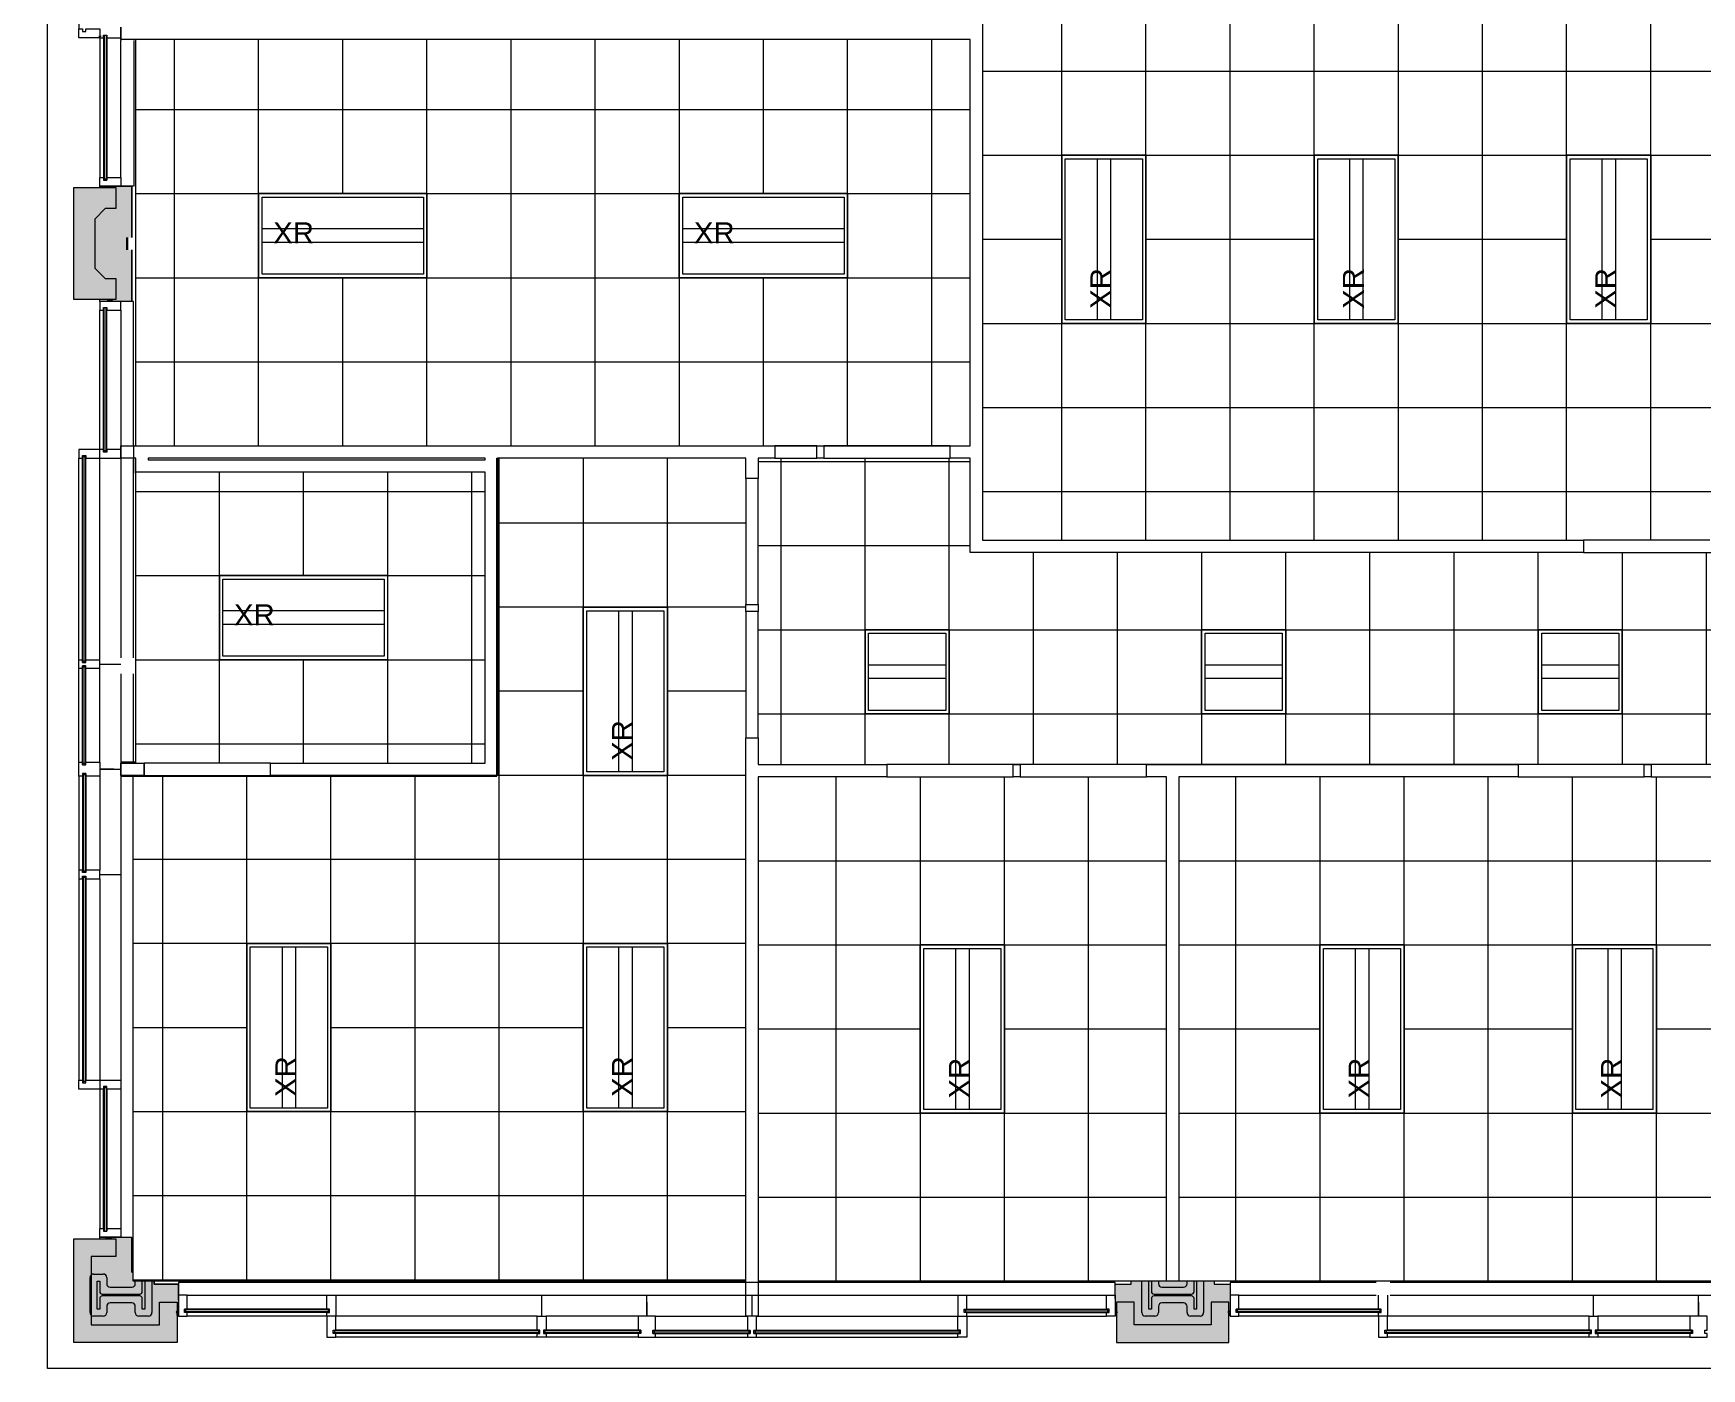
# Model space of a CAD drawing. Header units: inches. Extents: x 1724 to 6154, y -664 to 702.
# Drawn here: x 1724.3 to 2200.1, y -663.6 to -282.6 of the extents above; entities that cross this region are included whole.
import ezdxf

# ---------------------------------------------------------------- set-up
doc = ezdxf.new("R2010")
doc.units = ezdxf.units.IN
doc.header["$MEASUREMENT"] = 0
for name, color, linetype, lineweight in [('A-ANNO-NOTE', 131, 'Continuous', 9), ('A-CLNG', 13, 'Continuous', 9), ('A-CLNG-PATT', 13, 'Continuous', 9), ('A-WALL', 250, 'Continuous', 9), ('B-BASE', 250, 'Continuous', 9), ('E-LITE-EQPM', 33, 'Continuous', 9), ('I-WALL', 2, 'Continuous', 9), ('NABCA_dwg', 8, 'Continuous', 9), ('NB-PART-GWB', 250, 'Continuous', 9), ('NB-ROD-SEAL', 250, 'Continuous', 9), ('NB-WALL-EXT', 250, 'Continuous', 9), ('NB-WIND-EXT', 250, 'Continuous', 9), ('NB-WIND-MULL', 250, 'Continuous', 9), ('NB-WIND-SILL', 250, 'Continuous', 9)]:
    doc.layers.add(name, color=color, linetype=linetype, lineweight=lineweight)
doc.styles.add('Arial', font='arial.ttf', dxfattribs={"height": 6})

# ---------------------------------------------------------------- blocks, each defined once
blk = doc.blocks.new('Rectangular Ceiling Light - Recessed - New 2_x2_ - BASKET-V1-Reflected Ceiling Plan')
at = {"layer": 'E-LITE-EQPM', "lineweight": 20}
for p, q in [((-12.74, -14.34), (-12.74, 9.66)), ((-12.74, 9.66), (11.26, 9.66)), ((11.26, 9.66), (11.26, -14.34)), ((-11.74, -13.34), (-11.74, 8.66)), ((-11.74, 8.66), (10.26, 8.66)), ((10.26, 8.66), (10.26, -13.34)), ((10.26, -0.42), (-11.74, -0.42)), ((10.26, -4.26), (-11.74, -4.26)), ((10.26, -13.34), (-11.74, -13.34)), ((11.26, -14.34), (-12.74, -14.34))]:
    blk.add_line(p, q, dxfattribs=at)
blk = doc.blocks.new('Rectangular Ceiling Light - Recessed - Existing Relocated 2_x4_ - BASKET-2505325-Reflected Ceiling Plan')
at = {"layer": 'E-LITE-EQPM', "lineweight": 20}
for p, q in [((-24.74, -14.34), (-24.74, 9.66)), ((-24.74, 9.66), (23.26, 9.66)), ((23.26, 9.66), (23.26, -14.34)), ((-23.74, -13.34), (-23.74, 8.66)), ((-23.74, 8.66), (22.26, 8.66)), ((22.26, 8.66), (22.26, -13.34)), ((22.26, -0.42), (-23.74, -0.42)), ((22.26, -4.26), (-23.74, -4.26)), ((22.26, -13.34), (-23.74, -13.34)), ((23.26, -14.34), (-24.74, -14.34))]:
    blk.add_line(p, q, dxfattribs=at)
blk = doc.blocks.new('NABCA_dwg_MA-2900-8th-120718_dwg-2391440-New Construction - Test Fit Plan-2421454-Reflected Ceiling Plan')
at = {"layer": 'B-BASE'}
for points in [[(-8353.21, -3599.58), (-8350.16, -3599.58), (-8350.16, -3584.89), (-8351.46, -3584.89), (-8351.46, -3581.39), (-8350.16, -3581.39), (-8350.16, -3566.7), (-8359.21, -3566.7), (-8359.21, -3567.08), (-8366.71, -3567.08), (-8366.71, -3599.08), (-8359.21, -3599.08), (-8359.21, -3599.58)], [(-8350.09, -3896.6), (-8337.21, -3896.6), (-8337.21, -3889.1), (-8336.84, -3889.1), (-8336.84, -3879.98), (-8343.75, -3879.98), (-8343.75, -3879.16), (-8349.71, -3879.16), (-8349.71, -3876.6), (-8350.09, -3876.6), (-8350.09, -3866.58), (-8359.21, -3866.58), (-8359.21, -3867.1), (-8366.71, -3867.1), (-8366.71, -3896.6), (-8361.37, -3896.6)], [(-8054.96, -3896.6), (-8037.21, -3896.6), (-8037.21, -3889.1), (-8036.84, -3889.1), (-8036.84, -3879.98), (-8041.38, -3879.98), (-8041.38, -3879.16), (-8051.46, -3879.16), (-8051.46, -3879.1), (-8054.96, -3879.1), (-8054.96, -3879.16), (-8065.04, -3879.16), (-8065.04, -3879.98), (-8069.59, -3879.98), (-8069.59, -3889.1), (-8069.21, -3889.1), (-8069.21, -3896.6), (-8065.04, -3896.6)]]:
    blk.add_hatch(color=256, dxfattribs=at).paths.add_polyline_path(points, flags=0)
at = {"layer": 'A-WALL', "color": 10, "lineweight": 30}
blk.add_line((-8351.46, -3581.39), (-8351.46, -3584.89), dxfattribs=at)
at = {"layer": 'B-BASE'}
for p, q in [((-8358.91, -3523.98), (-8359.51, -3523.98)), ((-8353.21, -3564.2), (-8353.21, -3525.1)), ((-8349.59, -3525.1), (-8349.59, -3566.7)), ((-8358.01, -3564.58), (-8357.41, -3564.58)), ((-8349.66, -3566.7), (-8350.16, -3566.7)), ((-8353.21, -3602.08), (-8353.21, -3640.83)), ((-8363.41, -3643.95), (-8364.01, -3643.95)), ((-8359.21, -3644.33), (-8353.21, -3644.33)), ((-8357.41, -3642.2), (-8358.01, -3642.2)), ((-8353.21, -3640.83), (-8353.21, -3644.33)), ((-8353.21, -3644.33), (-8353.21, -3641.83)), ((-8353.21, -3644.33), (-8353.21, -3701.33)), ((-8349.66, -3701.33), (-8349.66, -3644.58)), ((-8363.41, -3702.2), (-8364.01, -3702.2)), ((-8365.21, -3731.08), (-8365.21, -3704.33)), ((-8363.41, -3703.95), (-8364.01, -3703.95)), ((-8359.21, -3703.08), (-8353.21, -3703.08)), ((-8353.21, -3705.83), (-8353.21, -3731.08)), ((-8349.66, -3731.08), (-8349.66, -3705.83)), ((-8365.21, -3735.08), (-8365.21, -3761.83)), ((-8363.41, -3731.45), (-8364.01, -3731.45)), ((-8363.41, -3734.7), (-8364.01, -3734.7)), ((-8359.21, -3733.08), (-8353.21, -3733.08)), ((-8359.21, -3735.08), (-8359.21, -3761.83)), ((-8353.21, -3735.08), (-8353.21, -3864.08)), ((-8363.41, -3762.2), (-8364.01, -3762.2)), ((-8363.41, -3763.95), (-8364.01, -3763.95)), ((-8359.21, -3763.08), (-8353.21, -3763.08)), ((-8363.41, -3822.2), (-8364.01, -3822.2)), ((-8357.41, -3823.95), (-8358.01, -3823.95)), ((-8362.04, -3888.1), (-8362.04, -3878.1)), ((-8361.04, -3877.1), (-8358.29, -3877.1)), ((-8357.29, -3878.1), (-8357.29, -3879.85)), ((-8358.54, -3882.85), (-8347.88, -3882.85)), ((-8356.29, -3880.85), (-8350.13, -3880.85)), ((-8349.13, -3879.85), (-8349.13, -3879.16)), ((-8347.13, -3882.1), (-8347.13, -3879.16)), ((-8344.38, -3879.16), (-8344.38, -3888.1)), ((-8062.04, -3888.1), (-8062.04, -3879.16)), ((-8059.29, -3879.16), (-8059.29, -3882.1)), ((-8058.54, -3882.85), (-8047.88, -3882.85)), ((-8057.29, -3879.16), (-8057.29, -3879.85)), ((-8056.29, -3880.85), (-8050.13, -3880.85)), ((-8049.13, -3879.85), (-8049.13, -3879.16)), ((-8047.13, -3882.1), (-8047.13, -3879.16)), ((-8044.38, -3879.16), (-8044.38, -3888.1)), ((-8347.88, -3883.35), (-8358.54, -3883.35)), ((-8357.29, -3886.35), (-8357.29, -3888.1)), ((-8350.13, -3885.35), (-8356.29, -3885.35)), ((-8349.13, -3888.1), (-8349.13, -3886.35)), ((-8047.88, -3883.35), (-8058.54, -3883.35)), ((-8057.29, -3886.35), (-8057.29, -3888.1)), ((-8050.13, -3885.35), (-8056.29, -3885.35)), ((-8049.13, -3888.1), (-8049.13, -3886.35)), ((-8358.29, -3889.1), (-8361.04, -3889.1)), ((-8345.38, -3889.1), (-8348.13, -3889.1)), ((-8058.29, -3889.1), (-8061.04, -3889.1)), ((-8045.38, -3889.1), (-8048.13, -3889.1))]:
    blk.add_line(p, q, dxfattribs=at)
at = {"layer": 'B-BASE', "flags": 128}
for points in [[(-5935.21, -3896.6), (-5935.21, -3904.1), (-8374.21, -3904.1), (-8374.21, -2881.08), (-8378.21, -2881.08), (-8378.21, -2538.1), (-5818.21, -2538.1), (-5818.21, -2548.1)], [(-8365.21, -3464.35), (-8365.21, -3521.85), (-8364.21, -3521.85), (-8364.21, -3522.6), (-8363.21, -3522.6), (-8363.21, -3521.85), (-8359.21, -3521.85), (-8359.21, -3524.35), (-8365.21, -3524.35), (-8365.21, -3521.85)], [(-8359.21, -3521.85), (-8359.21, -3524.35), (-8358.21, -3524.35), (-8358.21, -3523.6), (-8357.21, -3523.6), (-8357.21, -3524.35), (-8353.21, -3524.35)], [(-8359.21, -3524.33), (-8359.21, -3564.2), (-8358.21, -3564.2), (-8358.21, -3564.95), (-8357.21, -3564.95), (-8357.21, -3564.2), (-8353.21, -3564.2), (-8353.21, -3566.7), (-8359.21, -3566.7), (-8359.21, -3564.2)], [(-8350.16, -3599.58), (-8350.16, -3584.89), (-8350.16, -3599.58), (-8359.21, -3599.58), (-8359.21, -3599.08), (-8366.71, -3599.08), (-8366.71, -3567.08), (-8359.21, -3567.08), (-8359.21, -3566.7), (-8350.16, -3566.7), (-8350.16, -3581.39), (-8350.16, -3566.7), (-8353.21, -3566.7)], [(-8353.21, -3641.83), (-8357.21, -3641.83), (-8357.21, -3642.58), (-8358.21, -3642.58), (-8358.21, -3641.83), (-8359.21, -3641.83), (-8359.21, -3602.08), (-8358.21, -3602.08), (-8358.21, -3601.33), (-8357.21, -3601.33), (-8357.21, -3602.08), (-8353.21, -3602.08), (-8353.21, -3599.58), (-8359.21, -3599.58), (-8359.21, -3602.08)], [(-8349.66, -3640.58), (-8349.66, -3599.58), (-8350.16, -3599.58), (-8354.91, -3599.58)], [(-8365.21, -3701.83), (-8365.21, -3644.33), (-8364.21, -3644.33), (-8364.21, -3643.58), (-8363.21, -3643.58), (-8363.21, -3644.33), (-8359.21, -3644.33), (-8359.21, -3641.83), (-8365.21, -3641.83), (-8365.21, -3644.33)], [(-8359.21, -3731.08), (-8359.21, -3704.83), (-8359.21, -3701.33), (-8359.21, -3644.33), (-8359.21, -3641.83)], [(-8359.21, -3704.33), (-8363.21, -3704.33), (-8363.21, -3703.58), (-8364.21, -3703.58), (-8364.21, -3704.33), (-8365.21, -3704.33), (-8365.21, -3701.83), (-8364.21, -3701.83), (-8364.21, -3702.58), (-8363.21, -3702.58), (-8363.21, -3701.83), (-8359.21, -3701.83)], [(-8365.21, -3764.32), (-8365.21, -3821.83), (-8364.21, -3821.83), (-8364.21, -3822.58), (-8363.21, -3822.58), (-8363.21, -3821.83), (-8359.21, -3821.83), (-8359.21, -3824.33), (-8365.21, -3824.33), (-8365.21, -3821.83)], [(-8359.21, -3764.32), (-8359.21, -3821.83), (-8359.21, -3824.33)], [(-8359.21, -3821.83), (-8353.21, -3821.83), (-8353.21, -3824.33), (-8357.21, -3824.33), (-8357.21, -3823.58), (-8358.21, -3823.58), (-8358.21, -3824.33), (-8359.21, -3824.33), (-8359.21, -3864.08), (-8358.21, -3864.08), (-8358.21, -3864.83), (-8357.21, -3864.83), (-8357.21, -3864.08), (-8353.21, -3864.08), (-8353.21, -3866.58), (-8359.21, -3866.58), (-8359.21, -3864.08)], [(-8366.71, -3867.1), (-8354.66, -3867.1), (-8354.66, -3872.1), (-8361.71, -3872.1), (-8361.71, -3891.6), (-8342.21, -3891.6), (-8342.21, -3885.1), (-8337.21, -3885.1), (-8337.21, -3896.6), (-8366.71, -3896.6), (-8366.71, -3867.1), (-8359.21, -3867.1), (-8359.21, -3866.58), (-8350.09, -3866.58), (-8350.09, -3876.6), (-8349.71, -3876.6)], [(-8343.75, -3879.16), (-8343.75, -3879.98), (-8336.84, -3879.98), (-8336.84, -3889.1), (-8337.21, -3889.1), (-8337.21, -3896.6), (-8366.71, -3896.6), (-8366.71, -3867.1)], [(-8349.71, -3876.6), (-8350.09, -3876.6), (-8350.09, -3866.73), (-8354.71, -3866.73)], [(-8359.29, -3884.1), (-8359.29, -3887.1), (-8360.04, -3887.1), (-8360.04, -3879.1), (-8359.29, -3879.1), (-8359.29, -3882.1)], [(-8346.38, -3879.16), (-8346.38, -3887.1), (-8347.13, -3887.1), (-8347.13, -3884.1)], [(-8336.84, -3884.6), (-8336.84, -3879.98), (-8343.75, -3879.98), (-8343.75, -3879.16)], [(-8059.29, -3884.1), (-8059.29, -3887.1), (-8060.04, -3887.1), (-8060.04, -3879.16)], [(-8046.38, -3879.16), (-8046.38, -3887.1), (-8047.13, -3887.1), (-8047.13, -3884.1)]]:
    blk.add_lwpolyline(points, dxfattribs=at)
for points in [[(-8360.71, -3583.08), (-8360.71, -3590.08), (-8357.71, -3593.08), (-8354.71, -3593.08), (-8354.71, -3599.08), (-8366.71, -3599.08), (-8366.71, -3583.08), (-8366.71, -3567.08), (-8354.71, -3567.08), (-8354.71, -3573.08), (-8357.71, -3573.08), (-8360.71, -3576.08)], [(-8363.21, -3731.83), (-8363.21, -3731.08), (-8359.21, -3731.08), (-8359.21, -3735.08), (-8363.21, -3735.08), (-8363.21, -3734.33), (-8364.21, -3734.33), (-8364.21, -3735.08), (-8365.21, -3735.08), (-8365.21, -3731.08), (-8364.21, -3731.08), (-8364.21, -3731.83)], [(-8355.21, -3733.08), (-8359.21, -3733.08)], [(-8363.21, -3762.58), (-8364.21, -3762.58), (-8364.21, -3761.83), (-8365.21, -3761.83), (-8365.21, -3764.33), (-8364.21, -3764.33), (-8364.21, -3763.58), (-8363.21, -3763.58), (-8363.21, -3764.33), (-8359.21, -3764.33), (-8359.21, -3761.83), (-8363.21, -3761.83)]]:
    blk.add_lwpolyline(points, close=True, dxfattribs=at)
at = {"layer": 'B-BASE'}
for centre, radius, start, end in [((-8356.97, -3566.9), 0.255, 316.7968, 52.0303), ((-8356.83, -3566.9), 0.255, 316.7968, 52.0303), ((-8356.66, -3566.9), 0.255, 316.7968, 52.0303), ((-8356.47, -3566.9), 0.255, 316.7968, 52.0303), ((-8356.24, -3566.9), 0.255, 316.7968, 52.0303), ((-8357.16, -3599.38), 0.255, 307.9697, 43.2032), ((-8356.97, -3599.38), 0.255, 307.9697, 43.2032), ((-8356.74, -3599.38), 0.255, 307.9697, 43.2032), ((-8357.88, -3866.85), 0.419, 326.6478, 39.9782), ((-8357.75, -3866.85), 0.419, 326.6478, 39.9782), ((-8357.58, -3866.85), 0.419, 326.6478, 39.9782), ((-8357.38, -3866.85), 0.419, 326.6478, 39.9782), ((-8357.16, -3866.85), 0.419, 326.6478, 39.9782), ((-8361.04, -3878.1), 1, 90, 180), ((-8358.29, -3878.1), 1, 0, 90), ((-8358.54, -3882.1), 0.75, 180, 270), ((-8356.29, -3879.85), 1, 180, 270), ((-8350.13, -3879.85), 1, 270, 0), ((-8347.88, -3882.1), 0.75, 270, 0), ((-8058.54, -3882.1), 0.75, 180, 270), ((-8056.29, -3879.85), 1, 180, 270), ((-8050.13, -3879.85), 1, 270, 0), ((-8047.88, -3882.1), 0.75, 270, 0), ((-8358.54, -3884.1), 0.75, 90, 180), ((-8356.29, -3886.35), 1, 90, 180), ((-8350.13, -3886.35), 1, 0, 90), ((-8347.88, -3884.1), 0.75, 0, 90), ((-8058.54, -3884.1), 0.75, 90, 180), ((-8056.29, -3886.35), 1, 90, 180), ((-8050.13, -3886.35), 1, 0, 90), ((-8047.88, -3884.1), 0.75, 0, 90), ((-8361.04, -3888.1), 1, 180, 270), ((-8358.29, -3888.1), 1, 270, 0), ((-8348.13, -3888.1), 1, 180, 270), ((-8345.38, -3888.1), 1, 270, 0), ((-8061.04, -3888.1), 1, 180, 270), ((-8058.29, -3888.1), 1, 270, 0), ((-8048.13, -3888.1), 1, 180, 270), ((-8045.38, -3888.1), 1, 270, 0)]:
    blk.add_arc(centre, radius, start, end, dxfattribs=at)
for centre in [(-8355.57, -3566.96), (-8356.07, -3599.32), (-8356.32, -3866.83)]:
    blk.add_ellipse(centre, major_axis=(0.333, 0), ratio=0.724983, dxfattribs=at)
at = {"layer": 'NB-PART-GWB', "flags": 128}
for points in [[(-8069.59, -3884.1), (-8069.59, -3879.98), (-8065.04, -3879.98), (-8065.04, -3879.16)], [(-8041.38, -3879.16), (-8041.38, -3879.98), (-8036.84, -3879.98), (-8036.84, -3884.1)]]:
    blk.add_lwpolyline(points, dxfattribs=at)
at = {"layer": 'NB-ROD-SEAL'}
for centre, start, end in [((-8337.11, -3888.67), 50.0218, 123.3522), ((-8337.11, -3888.9), 50.0218, 123.3522), ((-8337.11, -3889.09), 50.0218, 123.3522), ((-8337.11, -3889.26), 50.0218, 123.3522), ((-8337.11, -3889.4), 50.0218, 123.3522), ((-8069.32, -3888.7), 56.6478, 129.9782), ((-8069.32, -3888.93), 56.6478, 129.9782), ((-8069.32, -3889.12), 56.6478, 129.9782), ((-8069.32, -3889.29), 56.6478, 129.9782), ((-8069.32, -3889.42), 56.6478, 129.9782), ((-8037.11, -3888.67), 50.0218, 123.3522), ((-8037.11, -3888.9), 50.0218, 123.3522), ((-8037.11, -3889.09), 50.0218, 123.3522), ((-8037.11, -3889.26), 50.0218, 123.3522), ((-8037.11, -3889.4), 50.0218, 123.3522)]:
    blk.add_arc(centre, 0.419, start, end, dxfattribs=at)
for centre in [(-8337.09, -3887.96), (-8069.33, -3887.99), (-8037.09, -3887.96)]:
    blk.add_ellipse(centre, major_axis=(0, 0.333), ratio=0.724983, dxfattribs=at)
at = {"layer": 'NB-WALL-EXT', "flags": 128}
blk.add_lwpolyline([(-8069.21, -3896.6), (-8037.21, -3896.6), (-8037.21, -3885.1), (-8042.21, -3885.1), (-8042.21, -3891.6), (-8064.21, -3891.6), (-8064.21, -3885.1), (-8069.21, -3885.1)], close=True, dxfattribs=at)
at = {"layer": 'NB-WIND-EXT'}
for p, q in [((-8358.21, -3524.33), (-8358.21, -3564.95)), ((-8358.21, -3524.35), (-8358.21, -3564.23)), ((-8358.01, -3523.6), (-8358.01, -3564.95)), ((-8357.41, -3523.6), (-8357.41, -3564.95)), ((-8358.21, -3641.83), (-8358.21, -3601.33)), ((-8358.01, -3642.58), (-8358.01, -3601.33)), ((-8357.41, -3642.58), (-8357.41, -3601.33)), ((-8357.21, -3641.83), (-8357.21, -3601.33)), ((-8364.21, -3702.58), (-8364.21, -3644.33)), ((-8364.01, -3702.58), (-8364.01, -3643.58)), ((-8363.41, -3702.58), (-8363.41, -3643.58)), ((-8363.21, -3702.58), (-8363.21, -3644.33)), ((-8364.21, -3731.83), (-8364.21, -3703.58)), ((-8364.01, -3731.83), (-8364.01, -3703.58)), ((-8363.41, -3731.83), (-8363.41, -3703.58)), ((-8363.21, -3731.83), (-8363.21, -3703.58)), ((-8364.21, -3734.33), (-8364.21, -3762.58)), ((-8364.01, -3734.33), (-8364.01, -3762.58)), ((-8363.41, -3734.33), (-8363.41, -3762.58)), ((-8363.21, -3734.33), (-8363.21, -3762.58)), ((-8364.21, -3763.58), (-8364.21, -3821.83)), ((-8364.01, -3763.58), (-8364.01, -3822.58)), ((-8363.41, -3763.58), (-8363.41, -3822.58)), ((-8363.21, -3763.58), (-8363.21, -3821.83)), ((-8358.01, -3823.58), (-8358.01, -3864.83)), ((-8357.41, -3823.58), (-8357.41, -3864.83)), ((-8357.21, -3824.33), (-8357.21, -3864.83)), ((-8294.46, -3887.1), (-8335.09, -3887.1)), ((-8293.71, -3887.3), (-8335.09, -3887.3)), ((-8334.71, -3887.9), (-8334.71, -3887.3)), ((-8294.09, -3887.3), (-8294.09, -3887.9)), ((-8112.71, -3887.3), (-8071.34, -3887.3)), ((-8112.34, -3887.3), (-8112.34, -3887.9)), ((-8111.96, -3887.1), (-8071.34, -3887.1)), ((-8071.71, -3887.9), (-8071.71, -3887.3)), ((-7994.46, -3887.1), (-8035.09, -3887.1)), ((-7993.71, -3887.3), (-8035.09, -3887.3)), ((-8034.71, -3887.9), (-8034.71, -3887.3)), ((-7994.09, -3887.3), (-7994.09, -3887.9)), ((-8293.71, -3887.9), (-8335.09, -3887.9)), ((-8294.46, -3888.1), (-8335.09, -3888.1)), ((-8112.71, -3887.9), (-8071.34, -3887.9)), ((-8111.96, -3888.1), (-8071.34, -3888.1)), ((-7993.71, -3887.9), (-8035.09, -3887.9)), ((-7994.46, -3888.1), (-8035.09, -3888.1)), ((-8233.71, -3893.3), (-8292.71, -3893.3)), ((-8233.71, -3893.9), (-8292.71, -3893.9)), ((-8292.34, -3893.3), (-8292.34, -3893.9)), ((-8233.71, -3893.1), (-8291.96, -3893.1)), ((-8233.71, -3894.1), (-8291.96, -3894.1)), ((-8234.09, -3893.3), (-8234.09, -3893.9)), ((-8204.96, -3893.1), (-8232.71, -3893.1)), ((-8204.96, -3893.3), (-8232.71, -3893.3)), ((-8204.96, -3893.9), (-8232.71, -3893.9)), ((-8204.96, -3894.1), (-8232.71, -3894.1)), ((-8232.34, -3893.3), (-8232.34, -3893.9)), ((-8205.34, -3893.3), (-8205.34, -3893.9)), ((-8201.46, -3893.1), (-8173.71, -3893.1)), ((-8201.46, -3893.3), (-8173.71, -3893.3)), ((-8201.46, -3893.9), (-8173.71, -3893.9)), ((-8201.46, -3894.1), (-8173.71, -3894.1)), ((-8201.09, -3893.3), (-8201.09, -3893.9)), ((-8174.09, -3893.3), (-8174.09, -3893.9)), ((-8172.71, -3893.1), (-8114.46, -3893.1)), ((-8172.71, -3893.3), (-8113.71, -3893.3)), ((-8172.71, -3893.9), (-8113.71, -3893.9)), ((-8172.71, -3894.1), (-8114.46, -3894.1)), ((-8172.34, -3893.3), (-8172.34, -3893.9)), ((-8114.09, -3893.3), (-8114.09, -3893.9)), ((-7933.71, -3893.3), (-7992.71, -3893.3)), ((-7933.71, -3893.9), (-7992.71, -3893.9)), ((-7992.34, -3893.3), (-7992.34, -3893.9)), ((-7933.71, -3893.1), (-7991.96, -3893.1)), ((-7933.71, -3894.1), (-7991.96, -3894.1)), ((-7934.09, -3893.3), (-7934.09, -3893.9)), ((-7904.96, -3893.1), (-7932.71, -3893.1)), ((-7904.96, -3893.3), (-7932.71, -3893.3)), ((-7904.96, -3893.9), (-7932.71, -3893.9)), ((-7904.96, -3894.1), (-7932.71, -3894.1)), ((-7932.34, -3893.3), (-7932.34, -3893.9)), ((-7905.34, -3893.3), (-7905.34, -3893.9))]:
    blk.add_line(p, q, dxfattribs=at)
at = {"layer": 'NB-WIND-EXT', "flags": 128}
for points in [[(-8357.21, -3524.33), (-8357.21, -3564.95), (-8357.21, -3524.35)], [(-8358.21, -3864.08), (-8358.21, -3824.33), (-8358.21, -3864.83)]]:
    blk.add_lwpolyline(points, dxfattribs=at)
at = {"layer": 'NB-WIND-MULL'}
blk.add_line((-8171.96, -3889.1), (-8174.46, -3889.1), dxfattribs=at)
at = {"layer": 'NB-WIND-MULL', "flags": 128}
for points in [[(-8334.34, -3889.1), (-8334.34, -3888.1), (-8335.09, -3888.1), (-8335.09, -3887.1), (-8334.34, -3887.1), (-8334.34, -3883.1), (-8336.84, -3883.1), (-8336.84, -3889.1)], [(-8294.46, -3889.1), (-8294.46, -3888.1), (-8293.71, -3888.1), (-8293.71, -3887.1), (-8294.46, -3887.1), (-8294.46, -3883.1), (-8291.96, -3883.1), (-8291.96, -3889.1)], [(-8072.09, -3889.1), (-8072.09, -3888.1), (-8071.34, -3888.1), (-8071.34, -3887.1), (-8072.09, -3887.1), (-8072.09, -3883.1), (-8069.59, -3883.1), (-8069.59, -3889.1)], [(-8034.34, -3889.1), (-8034.34, -3888.1), (-8035.09, -3888.1), (-8035.09, -3887.1), (-8034.34, -3887.1), (-8034.34, -3883.1), (-8036.84, -3883.1), (-8036.84, -3889.1)], [(-8291.96, -3895.1), (-8291.96, -3894.1), (-8292.71, -3894.1), (-8292.71, -3893.1), (-8291.96, -3893.1), (-8291.96, -3889.1), (-8294.46, -3889.1), (-8294.46, -3895.1)], [(-8232.71, -3893.1), (-8232.71, -3894.1), (-8231.96, -3894.1), (-8231.96, -3895.1), (-8234.46, -3895.1), (-8234.46, -3894.1), (-8233.71, -3894.1), (-8233.71, -3893.1), (-8234.46, -3893.1), (-8234.46, -3889.1), (-8231.96, -3889.1), (-8231.96, -3893.1)], [(-8204.96, -3893.1), (-8204.96, -3894.1), (-8205.71, -3894.1), (-8205.71, -3895.1), (-8200.71, -3895.1), (-8200.71, -3894.1), (-8201.46, -3894.1), (-8201.46, -3893.1), (-8200.71, -3893.1), (-8200.71, -3889.1), (-8205.71, -3889.1), (-8205.71, -3893.1)], [(-8114.46, -3895.1), (-8114.46, -3894.1), (-8113.71, -3894.1), (-8113.71, -3893.1), (-8114.46, -3893.1), (-8114.46, -3889.1), (-8111.96, -3889.1), (-8111.96, -3895.1)], [(-7991.96, -3895.1), (-7991.96, -3894.1), (-7992.71, -3894.1), (-7992.71, -3893.1), (-7991.96, -3893.1), (-7991.96, -3889.1), (-7994.46, -3889.1), (-7994.46, -3895.1)], [(-7932.71, -3893.1), (-7932.71, -3894.1), (-7931.96, -3894.1), (-7931.96, -3895.1), (-7934.46, -3895.1), (-7934.46, -3894.1), (-7933.71, -3894.1), (-7933.71, -3893.1), (-7934.46, -3893.1), (-7934.46, -3889.1), (-7931.96, -3889.1), (-7931.96, -3893.1)], [(-7904.96, -3893.1), (-7904.96, -3894.1), (-7905.71, -3894.1), (-7905.71, -3895.1), (-7900.71, -3895.1), (-7900.71, -3894.1), (-7901.46, -3894.1), (-7901.46, -3893.1), (-7900.71, -3893.1), (-7900.71, -3889.1), (-7905.71, -3889.1), (-7905.71, -3893.1)]]:
    blk.add_lwpolyline(points, close=True, dxfattribs=at)
for points in [[(-8114.46, -3883.1), (-8114.46, -3889.1), (-8111.96, -3889.1), (-8111.96, -3888.1), (-8112.71, -3888.1), (-8112.71, -3887.1), (-8111.96, -3887.1), (-8111.96, -3883.1)], [(-7991.96, -3883.1), (-7991.96, -3889.1), (-7994.46, -3889.1), (-7994.46, -3888.1), (-7993.71, -3888.1), (-7993.71, -3887.1), (-7994.46, -3887.1), (-7994.46, -3883.1)], [(-8173.71, -3893.1), (-8173.71, -3894.1), (-8174.46, -3894.1), (-8174.46, -3895.1), (-8171.96, -3895.1), (-8171.96, -3894.1), (-8172.71, -3894.1), (-8172.71, -3893.1), (-8171.96, -3893.1), (-8171.96, -3889.1)], [(-8174.46, -3889.1), (-8174.46, -3893.1), (-8173.71, -3893.1)]]:
    blk.add_lwpolyline(points, dxfattribs=at)
at = {"layer": 'NB-WIND-SILL'}
for p, q in [((-8334.34, -3883.1), (-8174.96, -3883.1)), ((-8233.21, -3889.1), (-8233.21, -3883.1)), ((-8171.46, -3879.48), (-8174.96, -3879.48)), ((-8174.96, -3883.1), (-8171.46, -3883.1)), ((-8173.21, -3889.1), (-8173.21, -3883.1)), ((-8171.46, -3883.1), (-8069.59, -3883.1)), ((-8034.34, -3883.1), (-7995.21, -3883.1)), ((-7875.21, -3879.48), (-7991.21, -3879.48)), ((-7991.21, -3883.1), (-7875.21, -3883.1)), ((-7933.21, -3889.1), (-7933.21, -3883.1)), ((-8294.46, -3889.1), (-8334.34, -3889.1)), ((-8234.46, -3889.1), (-8291.96, -3889.1)), ((-8205.71, -3889.1), (-8231.96, -3889.1)), ((-8200.71, -3889.1), (-8174.96, -3889.1)), ((-8174.96, -3889.1), (-8174.46, -3889.1)), ((-8171.97, -3889.1), (-8171.46, -3889.1)), ((-8171.46, -3889.1), (-8114.46, -3889.1)), ((-8111.96, -3889.1), (-8072.09, -3889.1)), ((-7994.46, -3889.1), (-8034.34, -3889.1)), ((-7934.46, -3889.1), (-7991.96, -3889.1)), ((-7905.71, -3889.1), (-7931.96, -3889.1)), ((-8234.46, -3895.1), (-8291.96, -3895.1)), ((-8205.71, -3895.1), (-8231.96, -3895.1)), ((-8200.71, -3895.1), (-8174.46, -3895.1)), ((-8171.97, -3895.1), (-8114.46, -3895.1)), ((-7934.46, -3895.1), (-7991.96, -3895.1)), ((-7905.71, -3895.1), (-7931.96, -3895.1))]:
    blk.add_line(p, q, dxfattribs=at)
at = {"layer": 'NB-WIND-SILL', "flags": 128}
for points in [[(-8174.96, -3879.48), (-8336.84, -3879.48), (-8336.84, -3879.98)], [(-8203.21, -3889.1), (-8203.21, -3885.1), (-8203.21, -3889.1), (-8203.21, -3883.1)], [(-8069.59, -3879.98), (-8069.59, -3879.48), (-8171.46, -3879.48)], [(-7995.21, -3879.48), (-8036.84, -3879.48), (-8036.84, -3879.98)], [(-7903.21, -3889.1), (-7903.21, -3885.1), (-7903.21, -3889.1), (-7903.21, -3883.1)]]:
    blk.add_lwpolyline(points, dxfattribs=at)
blk = doc.blocks.new('NABCA_dwg-2391440-Reflected Ceiling Plan')
at = {"layer": 'A-WALL', "color": 7, "lineweight": 20}
for p, q in [((1749.27, -280.85), (1749.27, -284.35)), ((1749.27, -284.35), (1749.27, -284.6)), ((1752.82, -400.08), (1752.82, -400.33)), ((1752.82, -400.33), (1752.82, -403.83)), ((1752.82, -403.83), (1752.82, -408.08)), ((1749.27, -490.58), (1749.27, -490.85)), ((1753.52, -490.58), (1749.27, -490.58)), ((1749.27, -490.85), (1749.27, -494.35)), ((1755.9, -494.35), (1755.9, -490.85)), ((1755.9, -494.58), (1755.9, -494.35))]:
    blk.add_line(p, q, dxfattribs=at)
at = {"layer": 'A-WALL', "color": 7, "lineweight": 20, "flags": 128}
blk.add_lwpolyline([(1749.27, -494.35), (1749.27, -494.58), (1752.77, -494.58)], dxfattribs=at)
blk.add_blockref('NABCA_dwg_MA-2900-8th-120718_dwg-2391440-New Construction - Test Fit Plan-2421454-Reflected Ceiling Plan', (10102.48, 3240.5))

msp = doc.modelspace()

# ---------------------------------------------------------------- hatches: boundary and pattern name
at = {"layer": 'A-CLNG-PATT', "lineweight": 13}
h = msp.add_hatch(dxfattribs=at)
h.set_pattern_fill('FP_53', color=256, style=0, pattern_type=2)
h.set_pattern_definition([(0, (2753.523, -164.79), (0, -24), []), (270, (2753.523, -164.79), (-24, -1e-15), [])])
h.paths.add_polyline_path([(2572.77, -491.23), (3607.52, -491.23), (3607.52, -430.73), (2392.24, -430.73), (2392.24, -214.89), (2303.9, -214.89), (2303.9, -201.14), (2239.99, -201.1), (2239.99, 58.02), (2336.86, 58.02), (2336.86, 149.65), (2179.74, 149.65), (2179.74, 111.9), (2176.24, 111.9), (2176.24, 149.65), (2077.63, 149.65), (2077.63, 111.9), (2042.99, 111.9), (2042.99, 149.65), (1970.15, 149.65), (1970.15, -96.5), (2042.8, -96.5), (2042.8, -62.63), (2077.63, -62.63), (2077.63, -96.5), (2176.24, -96.5), (2176.24, -61.76), (2179.74, -61.76), (2179.74, -275.39), (2331.99, -275.39), (2331.99, -431.35), (2314.99, -431.35), (2314.99, -430.73), (1991.52, -430.73), (1991.52, -403.83), (1931.02, -403.83), (1931.02, -491.23), (2314.99, -491.23), (2314.99, -490.6), (2331.99, -490.6), (2331.99, -491.23), (2555.27, -491.23)], flags=0)
h.paths.add_polyline_path([(1961.52, -476.79), (1961.52, -452.79), (1985.52, -452.79), (1985.52, -476.79)], flags=0)
h.paths.add_polyline_path([(3233.52, -476.79), (3209.52, -476.79), (3209.52, -452.79), (3233.52, -452.79), (3233.52, -473.35)], flags=0)
h.paths.add_polyline_path([(3030.47, -476.79), (3017.52, -476.79), (3017.52, -452.79), (3041.52, -452.79), (3041.52, -476.79)], flags=0)
h.paths.add_polyline_path([(3113.52, -476.79), (3113.52, -452.79), (3137.52, -452.79), (3137.52, -476.79)], flags=0)
h.paths.add_polyline_path([(2555.27, -476.79), (2537.52, -476.79), (2537.52, -452.79), (2561.52, -452.79), (2561.52, -476.79)], flags=0)
h.paths.add_polyline_path([(2633.52, -476.79), (2633.52, -452.79), (2657.52, -452.79), (2657.52, -476.79)], flags=0)
h.paths.add_polyline_path([(2369.52, -476.79), (2345.52, -476.79), (2345.52, -452.79), (2369.52, -452.79), (2369.52, -467.29)], flags=0)
h.paths.add_polyline_path([(2273.52, -476.79), (2249.52, -476.79), (2249.52, -452.79), (2273.52, -452.79), (2273.52, -467.29)], flags=0)
h.paths.add_polyline_path([(2177.52, -476.79), (2153.52, -476.79), (2153.52, -452.79), (2177.52, -452.79), (2177.52, -467.29)], flags=0)
h.paths.add_polyline_path([(2729.52, -476.79), (2729.52, -452.79), (2753.52, -452.79), (2753.52, -476.79)], flags=0)
h.paths.add_polyline_path([(2081.52, -476.79), (2057.52, -476.79), (2057.52, -452.79), (2081.52, -452.79), (2081.52, -467.29)], flags=0)
h.paths.add_polyline_path([(3497.52, -476.79), (3497.52, -452.79), (3521.52, -452.79), (3521.52, -476.79), (3505.67, -476.79)], flags=0)
h.paths.add_polyline_path([(3425.52, -476.79), (3401.52, -476.79), (3401.52, -452.79), (3425.52, -452.79), (3425.52, -467.34)], flags=0)
h.paths.add_polyline_path([(2849.52, -476.79), (2825.52, -476.79), (2825.52, -452.79), (2849.52, -452.79), (2849.52, -475.28)], flags=0)
h.paths.add_polyline_path([(2465.52, -476.79), (2441.52, -476.79), (2441.52, -452.79), (2465.52, -452.79), (2465.52, -467.29)], flags=0)
h.paths.add_polyline_path([(3329.52, -476.79), (3305.52, -476.79), (3305.52, -452.79), (3329.52, -452.79), (3329.52, -471.74)], flags=0)
h.paths.add_polyline_path([(2921.52, -476.79), (2921.52, -452.79), (2945.52, -452.79), (2945.52, -476.79)], flags=0)
h.paths.add_polyline_path([(2369.52, -404.79), (2345.52, -404.79), (2345.52, -380.79), (2369.52, -380.79), (2369.52, -394.01)], flags=0)
h.paths.add_polyline_path([(2345.52, -308.79), (2345.52, -284.79), (2369.52, -284.79), (2369.52, -308.79)], flags=0)
h.paths.add_polyline_path([(2211.74, -260.79), (2201.52, -260.79), (2201.52, -236.79), (2225.52, -236.79), (2225.52, -260.79)], flags=0)
h.paths.add_polyline_path([(2321.52, -260.79), (2297.52, -260.79), (2297.52, -236.79), (2321.52, -236.79), (2321.52, -247.45)], flags=0)
h.paths.add_polyline_path([(2353.23, -211.39), (2392.24, -211.39), (2392.24, -180.14), (2307.65, -180.14), (2307.65, -201.14), (2307.4, -201.14), (2307.4, -211.39), (2321.52, -211.39)], flags=0)
h.paths.add_polyline_path([(2201.52, -164.79), (2201.52, -140.79), (2225.52, -140.79), (2225.52, -164.79), (2213.33, -164.79)], flags=0)
h.paths.add_polyline_path([(2201.52, -68.79), (2201.52, -44.79), (2225.52, -44.79), (2225.52, -68.79)], flags=0)
h.paths.add_polyline_path([(2033.52, -44.79), (2009.52, -44.79), (2009.52, 3.21), (2033.52, 3.21), (2033.52, -27.61)], flags=0)
h.paths.add_polyline_path([(2105.51, -44.79), (2105.51, 3.21), (2129.51, 3.21), (2129.51, -44.79)], flags=0)
h.paths.add_polyline_path([(2201.52, 3.21), (2201.52, 27.21), (2225.52, 27.21), (2225.52, 3.21)], flags=0)
h.paths.add_polyline_path([(2033.52, 51.21), (2009.52, 51.21), (2009.52, 99.21), (2033.52, 99.21)], flags=0)
h.paths.add_polyline_path([(2105.51, 51.21), (2105.51, 99.21), (2129.51, 99.21), (2129.51, 51.21)], flags=0)
h.paths.add_polyline_path([(2201.52, 75.21), (2201.52, 99.21), (2225.52, 99.21), (2225.52, 75.21)], flags=0)
h.paths.add_polyline_path([(2321.52, 75.21), (2297.52, 75.21), (2297.52, 99.21), (2321.52, 99.21)], flags=0)
h = msp.add_hatch(dxfattribs=at)
h.set_pattern_fill('FP_23', color=256, style=0, pattern_type=2)
h.set_pattern_definition([(0, (2089.63, -341.37), (0, -24), []), (270, (2089.63, -341.37), (-24, -1e-15), [])])
h.paths.add_polyline_path([(2080.07, -427.23), (2208.24, -427.23), (2208.24, -278.89), (2176.24, -278.89), (2176.24, -251.51), (2027.15, -251.51), (2027.15, -279.93), (1995.02, -279.93), (1995.02, -427.23)], flags=0)
h.paths.add_polyline_path([(2161.63, -365.37), (2161.63, -317.37), (2185.63, -317.37), (2185.63, -365.37)], flags=0)
h.paths.add_polyline_path([(2041.63, -365.37), (2017.63, -365.37), (2017.63, -317.37), (2041.63, -317.37), (2041.63, -320.73)], flags=0)
h.paths.add_polyline_path([(2089.63, -365.37), (2089.63, -317.37), (2113.63, -317.37), (2113.63, -365.37)], flags=0)
h = msp.add_hatch(dxfattribs=at)
h.set_pattern_fill('FP_22', color=256, style=0, pattern_type=2)
h.set_pattern_definition([(0, (1860.523, -352.34), (0, -24), []), (270, (1860.523, -352.34), (-24, -1e-15), [])])
h.paths.add_polyline_path([(1757.02, -400.33), (1991.52, -400.33), (1991.52, -284.35), (1753.52, -284.35), (1753.52, -400.33)], flags=0)
h.paths.add_polyline_path([(1788.52, -352.34), (1788.52, -328.34), (1836.52, -328.34), (1836.52, -352.34)], flags=0)
h.paths.add_polyline_path([(1956.52, -352.34), (1908.52, -352.34), (1908.52, -328.34), (1956.52, -328.34), (1956.52, -341.96)], flags=0)
h = msp.add_hatch(dxfattribs=at)
h.set_pattern_fill('FP_16', color=256, style=0, pattern_type=2)
h.set_pattern_definition([(90, (1833.148, -518.248), (24, -1e-15), []), (0, (1833.148, -518.248), (0, -24), [])])
h.paths.add_polyline_path([(1927.52, -638.67), (1927.52, -403.83), (1856.65, -403.83), (1856.64, -494.35), (1856.52, -494.35), (1856.52, -494.58), (1752.77, -494.58), (1752.77, -638.67)], flags=0)
h.paths.add_polyline_path([(1881.15, -590.25), (1881.15, -542.25), (1905.15, -542.25), (1905.15, -590.25)], flags=0)
h.paths.add_polyline_path([(1809.15, -590.25), (1785.15, -590.25), (1785.15, -542.25), (1809.15, -542.25)], flags=0)
h.paths.add_polyline_path([(1901.87, -494.35), (1881.15, -494.35), (1881.15, -446.35), (1905.15, -446.35), (1905.15, -494.35)], flags=0)
h = msp.add_hatch(dxfattribs=at)
h.set_pattern_fill('FP_17', color=256, style=0, pattern_type=2)
h.set_pattern_definition([(0, (1777.335, -461.34), (0, -24), []), (270, (1777.335, -461.34), (-24, -1e-15), [])])
h.paths.add_polyline_path([(1791.9, -490.85), (1853.15, -490.85), (1853.15, -407.83), (1753.52, -407.83), (1753.52, -490.85), (1785.15, -490.85)], flags=0)
h.paths.add_polyline_path([(1825.34, -461.34), (1777.34, -461.34), (1777.34, -437.34), (1825.34, -437.34)], flags=0)
h = msp.add_hatch(dxfattribs=at)
h.set_pattern_fill('FP_15', color=256, style=0, pattern_type=2)
h.set_pattern_definition([(270, (2001.273, -566.697), (-24, -1e-15), []), (180, (2001.273, -566.697), (3e-15, 24), [])])
h.paths.add_polyline_path([(2047.52, -638.67), (2047.52, -494.73), (1931.02, -494.73), (1931.02, -638.67), (2001.27, -638.67)], flags=0)
h.paths.add_polyline_path([(2001.27, -590.7), (1977.27, -590.7), (1977.27, -542.7), (2001.27, -542.7)], flags=0)
h = msp.add_hatch(dxfattribs=at)
h.set_pattern_fill('FP_14', color=256, style=0, pattern_type=2)
h.set_pattern_definition([(0, (2139.273, -566.697), (0, -24), []), (270, (2139.273, -566.697), (-24, -1e-15), [])])
h.paths.add_polyline_path([(2227.52, -638.67), (2227.52, -494.73), (2051.02, -494.73), (2051.02, -638.67), (2198.87, -638.67)], flags=0)
h.paths.add_polyline_path([(2091.27, -590.7), (2091.27, -542.7), (2115.27, -542.7), (2115.27, -590.7)], flags=0)
h.paths.add_polyline_path([(2163.27, -590.7), (2163.27, -542.7), (2187.27, -542.7), (2187.27, -590.7)], flags=0)

# ---------------------------------------------------------------- linework, layer by layer
at = {"layer": 'A-CLNG', "lineweight": 13}
for p, q in [((1753.52, -400.33), (1753.52, -284.35)), ((2017.63, -317.37), (2017.63, -365.37)), ((2041.63, -317.37), (2017.63, -317.37)), ((2041.63, -365.37), (2041.63, -317.37)), ((2089.63, -317.37), (2089.63, -365.37)), ((2113.63, -317.37), (2089.63, -317.37)), ((2113.63, -365.37), (2113.63, -317.37)), ((2161.63, -317.37), (2161.63, -365.37)), ((2185.63, -317.37), (2161.63, -317.37)), ((2185.63, -365.37), (2185.63, -317.37)), ((1836.52, -328.34), (1788.52, -328.34)), ((1788.52, -328.34), (1788.52, -352.34)), ((1836.52, -352.34), (1836.52, -328.34)), ((1956.52, -328.34), (1908.52, -328.34)), ((1908.52, -328.34), (1908.52, -352.34)), ((1956.52, -352.34), (1956.52, -328.34)), ((1788.52, -352.34), (1836.52, -352.34)), ((1908.52, -352.34), (1956.52, -352.34)), ((2017.63, -365.37), (2041.63, -365.37)), ((2089.63, -365.37), (2113.63, -365.37)), ((2161.63, -365.37), (2185.63, -365.37)), ((1856.52, -403.83), (1856.65, -403.83)), ((1856.52, -494.58), (1856.52, -403.85)), ((1935.77, -403.83), (1947.77, -403.83)), ((1985.77, -400.33), (1949.77, -400.33)), ((1753.52, -490.85), (1753.52, -407.83)), ((1927.52, -409.58), (1927.52, -445.58)), ((2166.49, -430.73), (2291.49, -430.73)), ((1825.34, -437.34), (1777.34, -437.34)), ((1777.34, -437.34), (1777.34, -461.34)), ((1825.34, -461.34), (1825.34, -437.34)), ((1881.15, -446.35), (1881.15, -494.35)), ((1905.15, -446.35), (1881.15, -446.35)), ((1905.15, -494.35), (1905.15, -446.35)), ((1931.02, -483.58), (1931.02, -447.58)), ((1985.52, -452.79), (1961.52, -452.79)), ((1961.52, -452.79), (1961.52, -476.79)), ((1985.52, -476.79), (1985.52, -452.79)), ((2081.52, -452.79), (2057.52, -452.79)), ((2057.52, -452.79), (2057.52, -476.79)), ((2081.52, -476.79), (2081.52, -452.79)), ((2177.52, -452.79), (2153.52, -452.79)), ((2153.52, -452.79), (2153.52, -476.79)), ((2177.52, -476.79), (2177.52, -452.79)), ((1777.34, -461.34), (1825.34, -461.34)), ((1961.52, -476.79), (1985.52, -476.79)), ((2057.52, -476.79), (2081.52, -476.79)), ((2153.52, -476.79), (2177.52, -476.79)), ((1752.77, -638.67), (1752.77, -494.58)), ((1752.77, -494.58), (1856.52, -494.58)), ((1881.15, -494.35), (1905.15, -494.35)), ((3571, -491.23), (1967.77, -491.23)), ((1967.77, -494.73), (2003.77, -494.73)), ((2147.77, -494.73), (2183.77, -494.73)), ((1785.15, -542.25), (1785.15, -590.25)), ((1809.15, -542.25), (1785.15, -542.25)), ((1809.15, -590.25), (1809.15, -542.25)), ((1881.15, -542.25), (1881.15, -590.25)), ((1905.15, -542.25), (1881.15, -542.25)), ((1905.15, -590.25), (1905.15, -542.25)), ((1977.27, -542.7), (1977.27, -590.7)), ((2001.27, -542.7), (1977.27, -542.7)), ((2001.27, -590.7), (2001.27, -542.7)), ((2115.27, -542.7), (2091.27, -542.7)), ((2091.27, -542.7), (2091.27, -590.7)), ((2115.27, -590.7), (2115.27, -542.7)), ((2187.27, -542.7), (2163.27, -542.7)), ((2163.27, -542.7), (2163.27, -590.7)), ((2187.27, -590.7), (2187.27, -542.7)), ((1785.15, -590.25), (1809.15, -590.25)), ((1881.15, -590.25), (1905.15, -590.25)), ((1977.27, -590.7), (2001.27, -590.7)), ((2091.27, -590.7), (2115.27, -590.7)), ((2163.27, -590.7), (2187.27, -590.7)), ((1927.52, -638.67), (1752.77, -638.67)), ((2047.52, -638.67), (1931.02, -638.67)), ((2227.52, -638.67), (2051.02, -638.67))]:
    msp.add_line(p, q, dxfattribs=at)
at = {"layer": 'I-WALL', "color": 7, "lineweight": 20}
for p, q in [((1995.02, -279.93), (1995.02, -427.23)), ((1749.27, -284.35), (1749.27, -280.85)), ((1991.52, -284.35), (1749.27, -284.35)), ((1991.52, -400.33), (1991.52, -284.35)), ((1749.27, -400.33), (1935.77, -400.33)), ((1749.27, -403.83), (1749.27, -400.33)), ((1753.52, -403.83), (1749.27, -403.83)), ((1753.52, -407.83), (1753.52, -403.83)), ((1853.15, -403.83), (1757.02, -403.83)), ((1757.02, -403.83), (1757.02, -404.33)), ((1757.02, -404.33), (1853.15, -404.33)), ((1853.15, -404.33), (1853.15, -403.83)), ((1927.52, -403.83), (1856.65, -403.83)), ((1856.65, -403.83), (1856.65, -494.35)), ((1927.52, -409.58), (1927.52, -403.83)), ((1931.02, -403.83), (1931.02, -409.58)), ((1935.77, -403.83), (1931.02, -403.83)), ((1935.77, -400.33), (1935.77, -403.83)), ((1947.77, -403.83), (1947.77, -400.33)), ((1947.77, -400.33), (1949.77, -400.33)), ((1949.77, -403.83), (1947.77, -403.83)), ((1949.77, -400.33), (1949.77, -403.83)), ((1985.77, -403.83), (1985.77, -400.33)), ((1985.77, -400.33), (1991.52, -400.33)), ((1991.52, -403.83), (1985.77, -403.83)), ((1991.52, -430.73), (1991.52, -403.83)), ((1853.15, -407.83), (1753.52, -407.83)), ((1853.15, -490.85), (1853.15, -407.83)), ((1931.02, -409.58), (1927.52, -409.58)), ((1995.02, -427.23), (2166.49, -427.23)), ((2166.49, -427.23), (2166.49, -430.73)), ((2166.49, -430.73), (1991.52, -430.73)), ((1927.52, -447.58), (1927.52, -445.58)), ((1927.52, -445.58), (1931.02, -445.58)), ((1931.02, -445.58), (1931.02, -447.58)), ((1931.02, -447.58), (1927.52, -447.58)), ((1927.52, -648.6), (1927.52, -483.58)), ((1927.52, -483.58), (1931.02, -483.58)), ((1931.02, -483.58), (1931.02, -491.23)), ((1749.27, -490.85), (1755.9, -490.85)), ((1749.27, -494.35), (1749.27, -490.85)), ((1755.9, -494.35), (1749.27, -494.35)), ((1755.9, -490.85), (1755.9, -494.35)), ((1791.9, -490.85), (1853.15, -490.85)), ((1791.9, -494.35), (1791.9, -490.85)), ((1856.65, -494.35), (1791.9, -494.35)), ((1931.02, -491.23), (1967.77, -491.23)), ((1931.02, -494.73), (1931.02, -648.6)), ((1967.77, -494.73), (1931.02, -494.73)), ((1967.77, -491.23), (1967.77, -494.73)), ((2003.77, -494.73), (2003.77, -491.23)), ((2003.77, -491.23), (2005.77, -491.23)), ((2005.77, -494.73), (2003.77, -494.73)), ((2005.77, -491.23), (2005.77, -494.73)), ((2041.77, -494.73), (2041.77, -491.23)), ((2041.77, -491.23), (2147.77, -491.23)), ((2047.52, -494.73), (2041.77, -494.73)), ((2047.52, -638.67), (2047.52, -494.73)), ((2051.02, -494.73), (2051.02, -638.67)), ((2147.77, -494.73), (2051.02, -494.73)), ((2147.77, -491.23), (2147.77, -494.73)), ((2183.77, -494.73), (2183.77, -491.23)), ((2183.77, -491.23), (2185.77, -491.23)), ((2185.77, -494.73), (2183.77, -494.73)), ((2185.77, -491.23), (2185.77, -494.73)), ((2051.02, -638.67), (2047.52, -638.67)), ((1931.02, -648.6), (1927.52, -648.6))]:
    msp.add_line(p, q, dxfattribs=at)
at = {"layer": 'I-WALL', "lineweight": 13}
for p, q in [((1947.77, -400.33), (1935.77, -400.33)), ((1949.77, -403.83), (1985.77, -403.83)), ((1931.02, -445.58), (1931.02, -409.58)), ((2202.49, -427.23), (2166.49, -427.23)), ((1927.52, -447.58), (1927.52, -483.58)), ((1791.9, -490.85), (1755.9, -490.85)), ((1755.9, -494.35), (1791.9, -494.35)), ((2005.77, -494.73), (2041.77, -494.73)), ((2185.77, -494.73), (2221.77, -494.73))]:
    msp.add_line(p, q, dxfattribs=at)

# ---------------------------------------------------------------- block references
at = {"layer": 'E-LITE-EQPM', "lineweight": 20, "rotation": 89.9999999999999}
for p in [(2027.29, -340.63), (2099.29, -340.63), (2171.29, -340.63), (1890.81, -469.62), (1794.81, -565.51), (1890.81, -565.51), (1986.93, -565.96), (2100.93, -565.96), (2172.93, -565.96)]:
    msp.add_blockref('Rectangular Ceiling Light - Recessed - Existing Relocated 2_x4_ - BASKET-2505325-Reflected Ceiling Plan', p, dxfattribs=at)
at = {"layer": 'E-LITE-EQPM', "lineweight": 20}
for name, p in [('Rectangular Ceiling Light - Recessed - Existing Relocated 2_x4_ - BASKET-2505325-Reflected Ceiling Plan', (1813.26, -338)), ('Rectangular Ceiling Light - Recessed - Existing Relocated 2_x4_ - BASKET-2505325-Reflected Ceiling Plan', (1933.26, -338)), ('Rectangular Ceiling Light - Recessed - Existing Relocated 2_x4_ - BASKET-2505325-Reflected Ceiling Plan', (1802.07, -447)), ('Rectangular Ceiling Light - Recessed - New 2_x2_ - BASKET-V1-Reflected Ceiling Plan', (1974.26, -462.45)), ('Rectangular Ceiling Light - Recessed - New 2_x2_ - BASKET-V1-Reflected Ceiling Plan', (2070.26, -462.45)), ('Rectangular Ceiling Light - Recessed - New 2_x2_ - BASKET-V1-Reflected Ceiling Plan', (2166.26, -462.45))]:
    msp.add_blockref(name, p, dxfattribs=at)
at = {"layer": 'NABCA_dwg', "color": 250}
msp.add_blockref('NABCA_dwg-2391440-Reflected Ceiling Plan', (0, 0), dxfattribs=at)

# ---------------------------------------------------------------- texts
at = {"layer": 'A-ANNO-NOTE', "char_height": 6, "width": 14.544, "attachment_point": 1, "style": 'Arial'}
for insert in [(1792.68, -336.51), (1912.68, -336.51), (1781.49, -445.51)]:
    msp.add_mtext('XR', dxfattribs=dict(at, insert=insert))
at = {"layer": 'A-ANNO-NOTE', "char_height": 6, "width": 14.544, "attachment_point": 1, "rotation": 90, "style": 'Arial'}
for insert in [(2025.8, -361.22), (2097.8, -361.22), (2169.8, -361.22), (1889.32, -490.2), (1793.32, -586.09), (1889.32, -586.09), (1985.45, -586.54), (2099.45, -586.54), (2171.45, -586.54)]:
    msp.add_mtext('XR', dxfattribs=dict(at, insert=insert))

doc.saveas('drawing.dxf')
